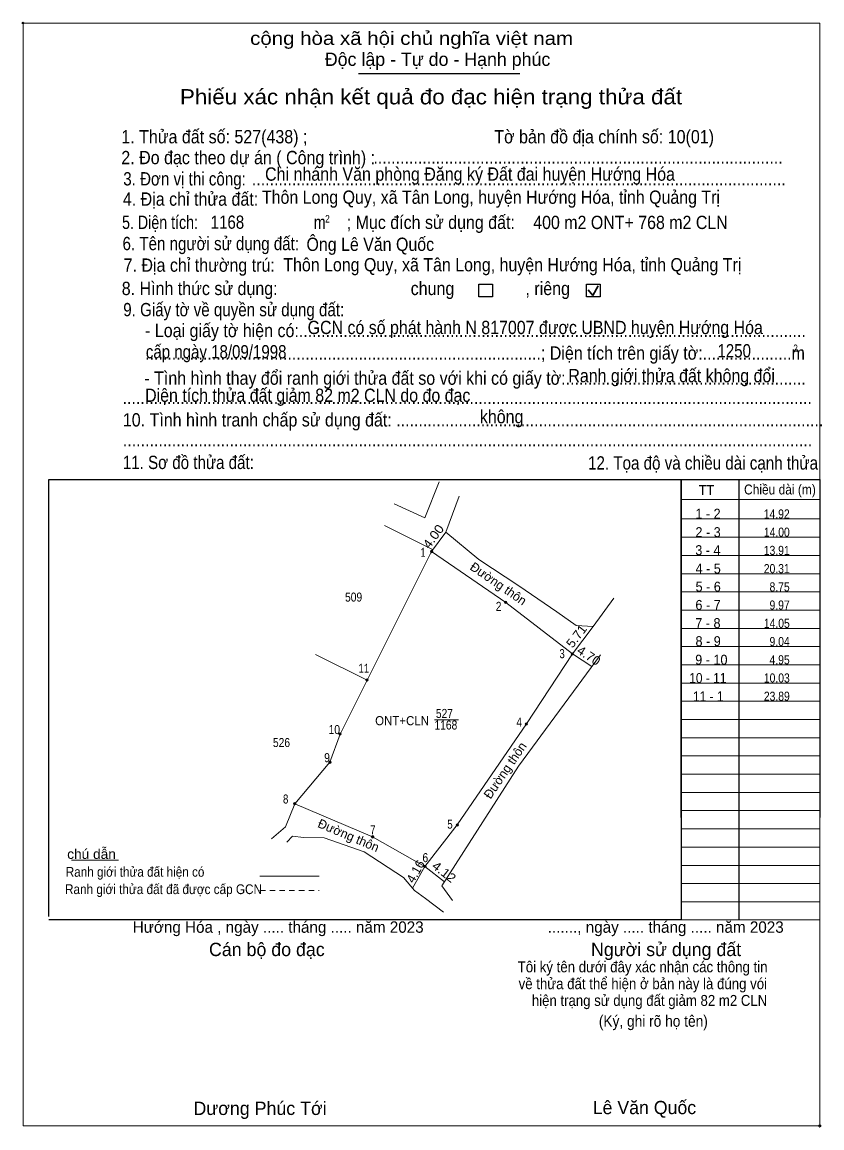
# Model space of a CAD drawing. Header units: metres. Extents: x 541928 to 542792, y 1835402 to 1835658.
# Drawn here: x 541927.9 to 542060.7, y 1835474.8 to 1835658.3 of the extents above; entities that cross this region are included whole.
import ezdxf
from ezdxf.enums import TextEntityAlignment as Align

# ---------------------------------------------------------------- set-up
doc = ezdxf.new("R2010")
doc.units = ezdxf.units.M
doc.header["$LTSCALE"] = 0.6
doc.header["$PDMODE"] = 32
doc.header["$PDSIZE"] = 0.3
doc.linetypes.add('SHORT_DASHED', pattern=[2.7, 1.5, -1.2])
for name, color, linetype, lineweight in [('1', 7, 'Continuous', 13), ('10', 7, 'Continuous', 13), ('17', 7, 'Continuous', 13), ('2', 7, 'Continuous', 25), ('23', 7, 'Continuous', 13), ('30', 7, 'Continuous', 13), ('36', 7, 'Continuous', 13), ('6', 7, 'Continuous', 13), ('63', 7, 'Continuous', 13)]:
    doc.layers.add(name, color=color, linetype=linetype, lineweight=lineweight)

msp = doc.modelspace()

# ---------------------------------------------------------------- hatches: boundary and pattern name
at = {"layer": '36'}
for points in [[(541996.1, 1835570.48, 1), (541995.7, 1835570.48, 1)], [(542008.39, 1835562.02, 1), (542007.99, 1835562.02, 1)], [(542019.48, 1835553.48, 1), (542019.08, 1835553.48, 1)], [(541985.38, 1835549.13, 1), (541984.98, 1835549.13, 1)], [(542011.83, 1835541.86, 1), (542011.43, 1835541.86, 1)], [(541980.88, 1835540.17, 1), (541980.48, 1835540.17, 1)], [(541979.2, 1835535.51, 1), (541978.8, 1835535.51, 1)], [(541973.36, 1835528.61, 1), (541972.96, 1835528.61, 1)], [(542000.36, 1835525.1, 1), (541999.96, 1835525.1, 1)], [(541986.29, 1835523.12, 1), (541985.89, 1835523.12, 1)], [(541994.97, 1835518.21, 1), (541994.57, 1835518.21, 1)]]:
    msp.add_hatch(color=256, dxfattribs=at).paths.add_polyline_path(points)

# ---------------------------------------------------------------- linework, layer by layer
at = {"layer": '1'}
msp.add_lwpolyline([(541995.9, 1835570.48), (542008.19, 1835562.02), (542019.28, 1835553.48), (542011.63, 1835541.86), (542000.16, 1835525.1), (541994.77, 1835518.21), (541986.09, 1835523.12), (541973.16, 1835528.61), (541979, 1835535.51), (541980.68, 1835540.17), (541985.18, 1835549.13)], close=True, dxfattribs=at)
for points in [[(541985.18, 1835549.13), (541995.9, 1835570.48), (541996.06, 1835570.8)], [(542019.28, 1835553.48), (542011.63, 1835541.86), (542000.16, 1835525.1), (541994.77, 1835518.21)], [(541973.16, 1835528.61), (541979, 1835535.51), (541980.68, 1835540.17), (541985.18, 1835549.13)]]:
    msp.add_lwpolyline(points, dxfattribs=at)
at = {"layer": '10'}
for p, q in [((541979, 1835535.51), (541980.68, 1835540.17)), ((541973.16, 1835528.61), (541979, 1835535.51))]:
    msp.add_line(p, q, dxfattribs=at)
at = {"layer": '17'}
msp.add_line((541936.1, 1835519.25), (541943.9, 1835519.25), dxfattribs=at)
at = {"layer": '2'}
for p, q in [((541983.77, 1835649.78), (542010.52, 1835649.78)), ((541932.34, 1835582.43), (542037.31, 1835582.43)), ((541932.34, 1835509.91), (541932.34, 1835582.43)), ((542037.31, 1835582.43), (542037.31, 1835509.32)), ((542037.31, 1835509.32), (541932.34, 1835509.32))]:
    msp.add_line(p, q, dxfattribs=at)
at = {"layer": '2', "lineweight": 35}
for p, q in [((542021.89, 1835613.92), (542022.64, 1835612.94)), ((542022.64, 1835612.94), (542023.56, 1835614.58))]:
    msp.add_line(p, q, dxfattribs=at)
at = {"layer": '2', "lineweight": 13}
msp.add_lwpolyline([(541928.03, 1835658.18), (542060.36, 1835658.18), (542060.36, 1835475.16), (541928.03, 1835475.16)], close=True, dxfattribs=at)
at = {"layer": '2'}
for points in [[(542003.75, 1835614.86), (542006.02, 1835614.86), (542006.02, 1835612.74), (542003.75, 1835612.74)], [(542021.62, 1835614.86), (542023.9, 1835614.86), (542023.9, 1835612.74), (542021.62, 1835612.74)]]:
    msp.add_lwpolyline(points, close=True, dxfattribs=at)
for p in [(541928.03, 1835658.18), (542060.35, 1835475.16)]:
    msp.add_point(p, dxfattribs=at)
at = {"layer": '23'}
for p, q in [((542010.33, 1835534.87), (542023.94, 1835553.33)), ((542010.33, 1835534.87), (541997.6, 1835515.01)), ((541997.6, 1835515.01), (541999.36, 1835512.57))]:
    msp.add_line(p, q, dxfattribs=at)
for points in [[(541989.65, 1835578.39), (541994.79, 1835576.07), (541997.12, 1835582.06)], [(542000.45, 1835579.64), (541998.28, 1835573.71), (542003.71, 1835569.15), (542010.38, 1835564.77), (542016.69, 1835560.46), (542019.92, 1835558.19), (542022.74, 1835558.02), (542026.18, 1835562.75)], [(541969.32, 1835522.79), (541971.61, 1835524.8), (541973.16, 1835528.61)], [(541971.85, 1835522.24), (541972.81, 1835523.24), (541974.6, 1835522.99), (541978.02, 1835522.96), (541984.71, 1835520.62), (541991.23, 1835516.39), (541993.04, 1835514.21), (541994.9, 1835512.91), (541997.86, 1835510.62)]]:
    msp.add_lwpolyline(points, dxfattribs=at)
at = {"layer": '30', "lineweight": 25}
for p, q in [((542037.31, 1835526.31), (542037.31, 1835582.43)), ((542046.94, 1835582.43), (542046.94, 1835509.32))]:
    msp.add_line(p, q, dxfattribs=at)
at = {"layer": '30'}
for p, q in [((542037.31, 1835579.12), (542060.36, 1835579.12)), ((542037.31, 1835575.92), (542060.36, 1835575.92)), ((542037.25, 1835572.83), (542060.29, 1835572.83)), ((542037.31, 1835569.83), (542060.36, 1835569.83)), ((542037.31, 1835566.79), (542060.36, 1835566.79)), ((542037.31, 1835563.77), (542060.36, 1835563.77)), ((542037.31, 1835560.74), (542060.36, 1835560.74)), ((542037.31, 1835557.72), (542060.36, 1835557.72)), ((542037.31, 1835554.69), (542060.36, 1835554.69)), ((542037.31, 1835551.67), (542060.36, 1835551.67)), ((542037.31, 1835548.64), (542060.36, 1835548.64)), ((542037.31, 1835545.62), (542060.36, 1835545.62)), ((542037.31, 1835542.59), (542060.36, 1835542.59)), ((542037.31, 1835539.57), (542060.36, 1835539.57)), ((542037.31, 1835536.54), (542060.36, 1835536.54)), ((542037.31, 1835533.52), (542060.36, 1835533.52)), ((542037.31, 1835530.49), (542060.36, 1835530.49)), ((542037.31, 1835527.47), (542060.36, 1835527.47)), ((542037.31, 1835524.44), (542060.36, 1835524.44)), ((542037.31, 1835521.42), (542060.36, 1835521.42)), ((542037.31, 1835521.41), (542060.36, 1835521.41)), ((542037.31, 1835518.39), (542060.36, 1835518.39)), ((542037.31, 1835515.37), (542060.36, 1835515.37)), ((542037.31, 1835512.34), (542060.36, 1835512.34)), ((542037.31, 1835509.32), (542060.36, 1835509.32))]:
    msp.add_line(p, q, dxfattribs=at)
at = {"layer": '30', "lineweight": 25}
msp.add_lwpolyline([(542037.31, 1835582.43), (542060.36, 1835582.43), (542060.36, 1835526.31)], dxfattribs=at)
at = {"layer": '36'}
for p, q in [((541988.07, 1835574.78), (541996.06, 1835570.8)), ((541996.06, 1835570.8), (541995.99, 1835570.66)), ((541976.63, 1835553.36), (541985.18, 1835549.13))]:
    msp.add_line(p, q, dxfattribs=at)
for points in [[(541995.9, 1835570.48), (542008.19, 1835562.02), (542019.28, 1835553.48)], [(541994.77, 1835518.21), (541986.09, 1835523.12), (541973.16, 1835528.61)]]:
    msp.add_lwpolyline(points, dxfattribs=at)
for centre in [(541995.9, 1835570.48), (542008.19, 1835562.02), (542019.28, 1835553.48), (541985.18, 1835549.13), (542011.63, 1835541.86), (541980.68, 1835540.17), (541979, 1835535.51), (541973.16, 1835528.61), (542000.16, 1835525.1), (541986.09, 1835523.12), (541994.77, 1835518.21)]:
    msp.add_circle(centre, 0.2, dxfattribs=at)
at = {"layer": '6'}
msp.add_line((541967.38, 1835516.61), (541977.24, 1835516.61), dxfattribs=at)
at = {"layer": '6', "linetype": 'SHORT_DASHED'}
msp.add_line((541967.38, 1835514.2), (541977.24, 1835514.2), dxfattribs=at)
at = {"layer": '63'}
for p, q in [((541998.28, 1835573.71), (541995.9, 1835570.48)), ((542019.28, 1835553.48), (542022.74, 1835558.02)), ((542022.49, 1835551.37), (542019.28, 1835553.48)), ((541996.38, 1835542.53), (542000.37, 1835542.53)), ((541992.72, 1835514.59), (541994.77, 1835518.21)), ((541998.02, 1835515.67), (541994.77, 1835518.21))]:
    msp.add_line(p, q, dxfattribs=at)

# ---------------------------------------------------------------- texts
at = {"layer": '1'}
for s, width, p in [('509', 0.85, (541982.935, 1835562.16)), ('527', 0.85, (541998.02, 1835542.85)), ('ONT+CLN', 0.95, (541990.985, 1835541.65)), ('1168', 0.85, (541998.26, 1835540.93)), ('526', 0.85, (541970.96, 1835538.02))]:
    msp.add_text(s, height=1.5, dxfattribs=dict(at, width=width)).set_placement(p, align=Align.CENTER)
at = {"layer": '10'}
for s, height, width, p in [('1 - 2', 1.65, 0.95, (542041.795, 1835575.92)), ('2 - 3', 1.65, 0.95, (542041.805, 1835572.86)), ('3 - 4', 1.65, 0.95, (542041.78, 1835569.87)), ('4 - 5', 1.65, 0.95, (542041.825, 1835566.82)), ('5 - 6', 1.65, 0.95, (542041.825, 1835563.82)), ('6 - 7', 1.65, 0.95, (542041.8, 1835560.78)), ('7 - 8', 1.65, 0.95, (542041.78, 1835557.77)), ('8 - 9', 1.65, 0.95, (542041.815, 1835554.77)), ('9 - 10', 1.65, 0.95, (542042.35, 1835551.69)), ('10 - 11', 1.65, 0.9, (542041.765, 1835548.65)), ('11 - 1', 1.646, 0.9, (542041.835, 1835545.62))]:
    msp.add_text(s, height=height, dxfattribs=dict(at, width=width)).set_placement(p, align=Align.CENTER)
at = {"layer": '2'}
for s, height, width, p in [('cộng hòa xã hội chủ nghĩa việt nam', 2.209, 1.15, (541965.75, 1835654.55)), ('1. Thửa đất số: 527(438) ;                                          Tờ bản đồ địa chính số: 10(01)', 2.21, 0.9, (541944.36, 1835638.21)), ('2. Đo đạc theo dự án ( Công trình) : ', 2.21, 0.9, (541944.36, 1835634.75)), ('Chi nhánh Văn phòng Đăng ký Đất đai huyện Hướng Hóa', 2.208, 0.9, (541968.23, 1835632.01)), ('............................................................................................', 2.21, 0.9, (541986.22, 1835634.82)), ('3. Đơn vị thi công:', 2.21, 0.85, (541944.68, 1835631.22)), ('........................................................................................................................', 2.21, 0.9, (541966.03, 1835631.22)), ('Thôn Long Quy, xã Tân Long, huyện Hướng Hóa, tỉnh Quảng Trị', 2.2, 0.9, (541967.71, 1835628.18)), ('4. Địa chỉ thửa đất:', 2.21, 0.9, (541944.61, 1835627.86)), ('5. Diện tích:', 2.21, 0.8, (541944.48, 1835624)), ('1168', 2.2, 0.85, (541959.2, 1835624.03)), ('m', 2.209, 0.8, (541976.32, 1835624)), ('2', 1.262, 0.8, (541978.22, 1835625.06)), ('; Mục đích sử dụng đất:', 2.209, 0.9, (541981.79, 1835624)), ('400 m2 ONT+ 768 m2 CLN', 2.2, 0.9, (542012.77, 1835623.99)), ('Ông Lê Văn Quốc', 2.2, 0.9, (541975.11, 1835620.36)), ('6. Tên người sử dụng đất:', 2.21, 0.85, (541944.56, 1835620.48)), ('Thôn Long Quy, xã Tân Long, huyện Hướng Hóa, tỉnh Quảng Trị', 2.2, 0.9, (541971.26, 1835616.97)), ('7. Địa chỉ thường trú:', 2.21, 0.9, (541944.74, 1835616.9)), ('8. Hình thức sử dụng:', 2.21, 0.9, (541944.43, 1835613.03)), ('chung                , riêng', 2.209, 0.9, (541992.42, 1835613.03)), ('9. Giấy tờ về quyền sử dụng đất:', 2.21, 0.85, (541944.68, 1835609.51)), ('     - Loại giấy tờ hiện có:..................................................................................................................', 2.209, 0.9, (541944.61, 1835606.05)), ('GCN có số phát hành N 817007 được UBND huyện Hướng Hóa ', 2.2, 0.9, (541975.3, 1835606.56)), ('cấp ngày 18/09/1998', 2.2, 0.85, (541948.43, 1835602.53)), ('     .........................................................................................; Diện tích trên giấy tờ:....................m', 2.209, 0.9, (541944.61, 1835602.31)), ('1250', 2.2, 0.85, (542043.36, 1835602.69)), ('2', 1.262, 0.8, (542055.96, 1835603.56)), ('Ranh giới thửa đất không đổi', 2.202, 0.9, (542018.6, 1835598.56)), ('     - Tình hình thay đổi ranh giới thửa đất so với khi có giấy tờ:......................................................', 2.209, 0.9, (541944.49, 1835598.15)), ('Diện tích thửa đất giảm 82 m2 CLN do đo đạc', 2.2, 0.9, (541948.31, 1835595.3)), ('...........................................................................................................................................................', 2.209, 0.9, (541944.56, 1835594.94)), ('10. Tình hình tranh chấp sử dụng đất: ................................................................................................', 2.21, 0.9, (541944.61, 1835591.22)), ('không', 2.209, 0.9, (542003.9, 1835591.75)), ('...........................................................................................................................................................', 2.209, 0.9, (541944.61, 1835587.94)), ('11. Sơ đồ thửa đất:', 2.21, 0.85, (541944.61, 1835584.16)), ('12. Tọa độ và chiều dài cạnh thửa', 2.214, 0.85, (542021.87, 1835584.07)), ('(Ký, ghi rõ họ tên)', 1.893, 0.9, (542023.66, 1835491.6))]:
    msp.add_text(s, height=height, dxfattribs=dict(at, width=width)).set_placement(p)
for s, height, p in [('Độc lập - Tự do - Hạnh phúc', 2.209, (541978.16, 1835651.06)), ('Hướng Hóa , ngày ..... tháng ..... năm 2023', 1.89, (541946.26, 1835507.2)), ('......., ngày ..... tháng ..... năm 2023', 1.89, (542015.17, 1835507.2)), ('Cán bộ đo đạc', 2.209, (541958.92, 1835503.33)), ('Người sử dụng đất', 2.209, (542022.36, 1835503.33)), ('Dương Phúc Tới', 2.21, (541956.34, 1835476.96)), ('Lê Văn Quốc', 2.2, (542022.65, 1835477.1))]:
    msp.add_text(s, height=height, dxfattribs=at).set_placement(p)
for s, height, width, p in [('Phiếu xác nhận kết quả đo đạc hiện trạng thửa đất', 2.524, 1.1, (541995.795, 1835644.68)), ('Tôi ký tên dưới đây xác nhận các thông tin', 1.825, 0.9, (542030.935, 1835500.64)), ('về thửa đất thể hiện ở bản này là đúng vói', 1.825, 0.9, (542030.97, 1835497.84)), ('hiện trạng sử dụng đất giảm 82 m2 CLN', 1.82, 0.9, (542032.085, 1835495.06))]:
    msp.add_text(s, height=height, dxfattribs=dict(at, width=width)).set_placement(p, align=Align.CENTER)
msp.add_text('.', height=0.6311, dxfattribs=at).set_placement((542060.3362, 1835474.82), align=Align.CENTER)
at = {"layer": '30'}
for s, height, width, p in [('TT', 1.646, 0.95, (542040.27, 1835579.85)), ('Chiều dài (m)', 1.65, 0.9, (542047.78, 1835579.94))]:
    msp.add_text(s, height=height, dxfattribs=dict(at, width=width)).set_placement(p)
at = {"layer": '6'}
for s, height, width, p in [('chú dẫn', 1.617, 1.05, (541935.37, 1835519.46)), ('Ranh giới thửa đất hiện có ', 1.617, 0.9, (541935.13, 1835516.5)), ('Ranh giới thửa đất đã được cấp GCN', 1.621, 0.9, (541935.01, 1835513.62))]:
    msp.add_text(s, height=height, dxfattribs=dict(at, width=width)).set_placement(p)
at = {"layer": '63'}
for s, height, width, p in [('14.92', 1.512, 0.85, (542055.36, 1835575.95)), ('14.00', 1.512, 0.85, (542055.37, 1835572.93)), (' 1', 1.5, 0.75, (541994.89, 1835569.59)), ('13.91', 1.512, 0.85, (542055.36, 1835569.9)), ('20.31', 1.512, 0.85, (542055.36, 1835566.88)), ('8.75', 1.512, 0.85, (542055.36, 1835563.85)), (' 2', 1.5, 0.85, (542007.49, 1835560.62)), ('9.97', 1.512, 0.85, (542055.36, 1835560.83)), ('14.05', 1.512, 0.85, (542055.37, 1835557.8)), ('9.04', 1.512, 0.85, (542055.36, 1835554.78)), (' 3', 1.5, 0.8, (542018.01, 1835552.77)), ('4.95', 1.512, 0.85, (542055.36, 1835551.75)), (' 11', 1.5, 0.8, (541985.53, 1835550.35)), ('10.03', 1.512, 0.85, (542055.37, 1835548.73)), ('23.89', 1.512, 0.85, (542055.37, 1835545.7)), (' 4', 1.5, 0.85, (542010.9, 1835541.39)), (' 10', 1.5, 0.85, (541980.68, 1835540.17)), (' 9', 1.5, 0.85, (541979, 1835535.51)), (' 8', 1.5, 0.8, (541972.1, 1835528.65)), (' 5', 1.5, 0.8, (541999.39, 1835524.47)), (' 7', 1.5, 0.8, (541986.59, 1835523.55)), (' 6', 1.5, 0.85, (541995.32, 1835518.92))]:
    msp.add_text(s, height=height, dxfattribs=dict(at, width=width)).set_placement(p, align=Align.RIGHT)
for s, rotation, width, p in [('4.00', 53.616, 1.1, (541996.7901, 1835572.5252)), ('5.71', 52.688, 1.05, (542020.5488, 1835555.9704)), ('4.70', 326.682, 1.05, (542021.588, 1835552.5684)), ('4.12', 321.991, 1.1, (541997.5032, 1835516.7086))]:
    msp.add_text(s, height=1.5, rotation=rotation, dxfattribs=dict(at, width=width)).set_placement(p, align=Align.CENTER)
for s, rotation, p in [('Đường thôn', 325.458, (542006.5598, 1835564.5177)), ('Đường thôn', 55.614, (542008.7198, 1835533.7364)), ('Đường thôn', 336.994, (541981.8069, 1835522.6767)), ('4.16', 60.477, (541993.8694, 1835517.0054))]:
    msp.add_text(s, height=1.5, rotation=rotation, dxfattribs=at).set_placement(p, align=Align.CENTER)

doc.saveas('drawing.dxf')
